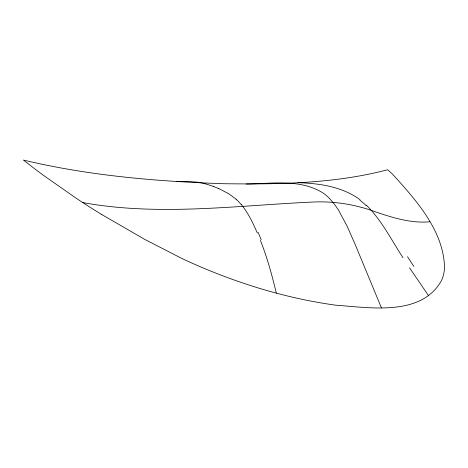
<?xml version="1.0" encoding="UTF-8"?>
<svg xmlns="http://www.w3.org/2000/svg" width="468" height="468" viewBox="0 0 468 468"><rect width="100%" height="100%" fill="white"/><g stroke="black" fill="none" stroke-linecap="round" stroke-linejoin="round"><path stroke-width="0.7" d="M429.829 221.779C411.489 223.493 393.512 217.942 376.336 212.162C355.733 204.405 333.672 200.889 311.67 202.1C235.544 205.604 158.476 216.356 82.801 202.585M246.174 184.041C272.072 183.737 301.234 178.448 324.078 193.688A61.946 45.18 89 0 1 329.267 198.239L334 203.615L338.311 209.787L347.209 226.383L355.142 244.384L381.42 307.868M176.202 181.525L186.217 181.315L197.198 182.163A153.276 105.183 -81.5 0 1 205.177 183.801M297.864 182.69C319.334 183.327 342.219 186.603 359.974 199.66M205.183 183.772L213.414 186.393M218.614 188.487L228.829 193.775L236.077 199.152M101.901 214.642L144.747 239.388L181.315 258.19A216.058 81.982 26.5 0 0 188.329 261.472C235.164 282.666 284.842 298.186 335.825 305.2C369.989 307.587 421.779 316.754 441.675 280.203A237.106 89.973 26.5 0 0 444.53 267.877C443.857 230.724 415.876 199.877 392.278 173.903A45.016 17.082 26.5 0 0 390.827 172.557L387.603 169.767C334.333 183.749 278.571 184.433 223.833 183.725C156.575 181.444 88.996 175.728 23.4 160.056L36.089 169.855A325.956 123.687 26.5 0 0 43.664 175.494L76.103 198.163A320.873 121.756 26.5 0 0 101.895 214.642M366.526 205.282C381.736 220.446 391.4 239.938 403.018 257.757M241.353 204.598C248.297 213.045 252.931 223.066 257.318 233M428.571 295.729L409.535 267.784M260.401 240.447C267.228 257.494 272.007 275.272 276.331 293.091M413.911 266.444A314.209 156.575 50.3 0 1 407.529 256.698M359.874 200.134A82.497 51.702 76 0 1 366.35 205.797M213.39 186.463A214.256 147.683 -77.6 0 1 218.585 188.581M236.042 199.216A85.001 59.026 -74.5 0 1 241.307 204.674M258.102 232.38A363.958 273.265 -63.4 0 1 261.232 239.821"/></g></svg>
